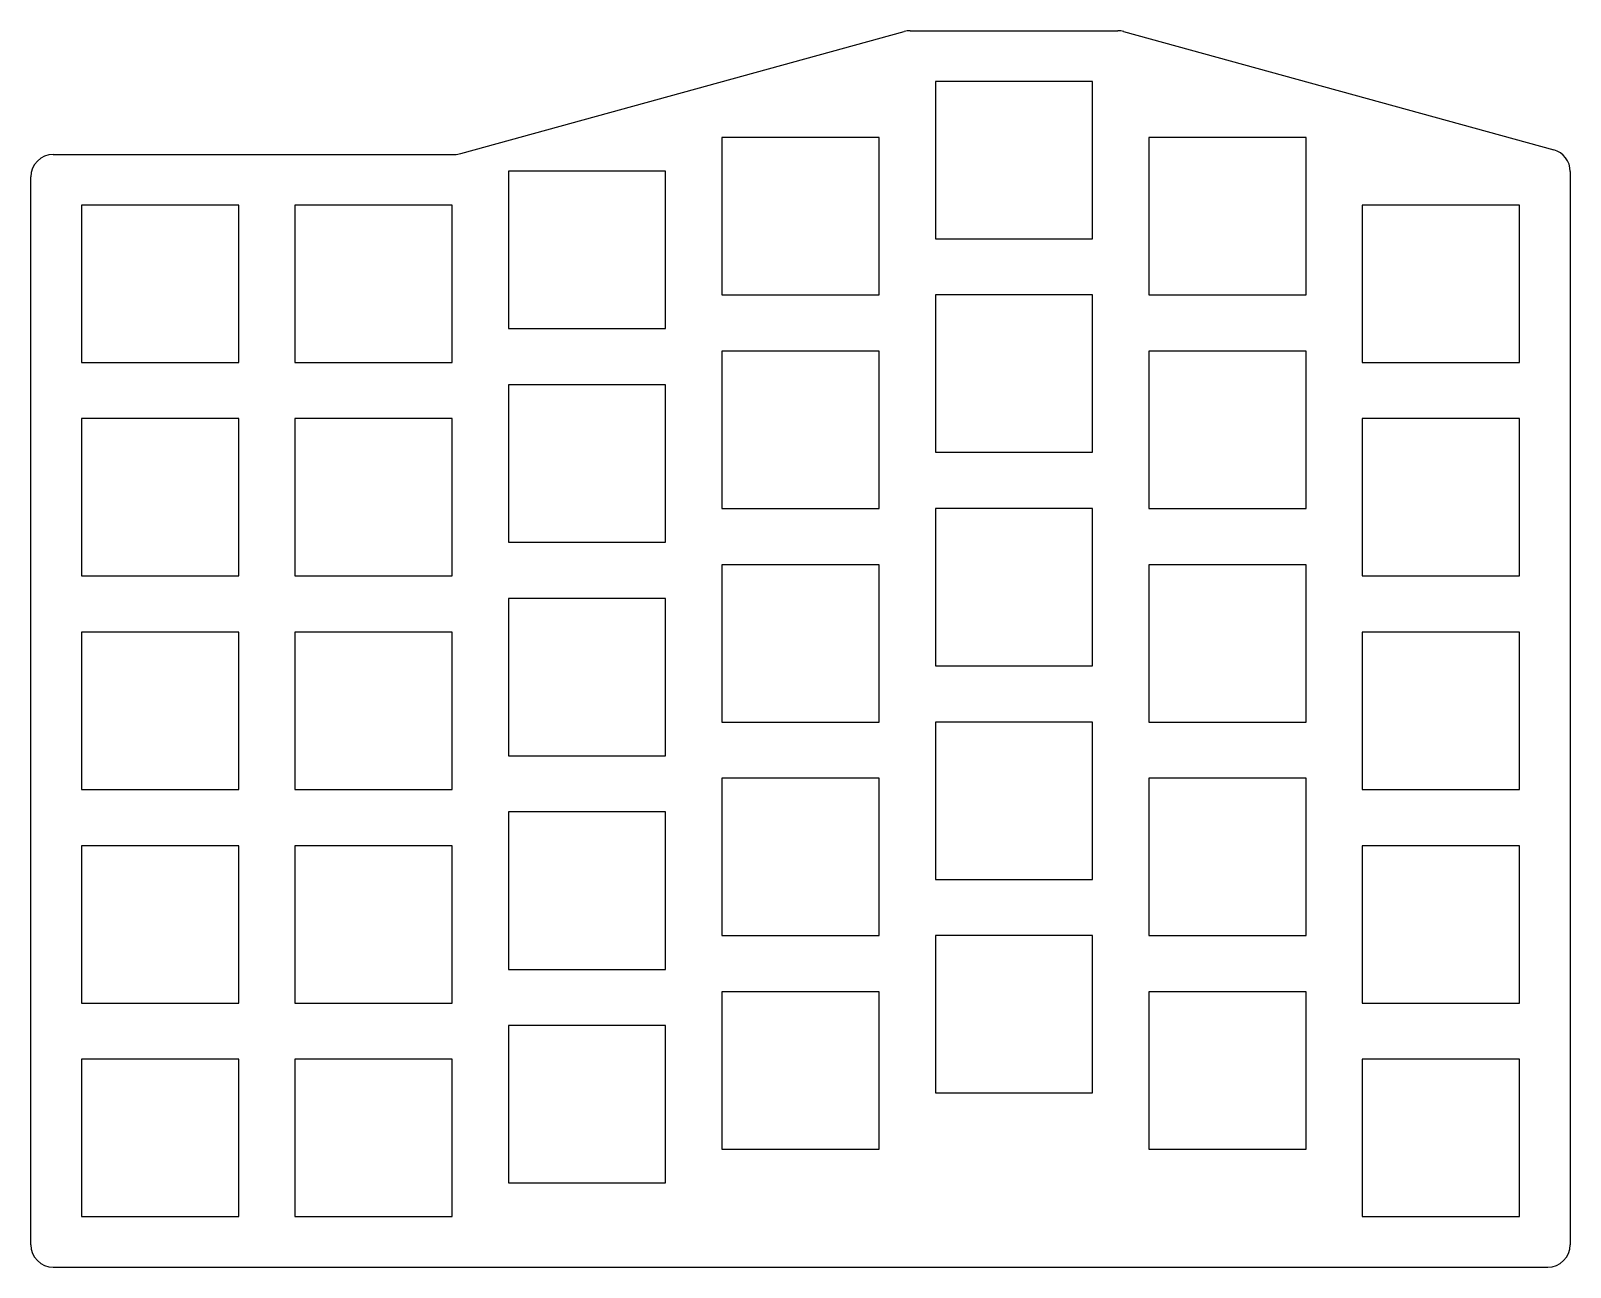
# Model space of a CAD drawing. Header units: millimetres. Extents: x 88 to 226, y -212 to -102.
import ezdxf

# ---------------------------------------------------------------- set-up
doc = ezdxf.new("R2010")
doc.units = ezdxf.units.MM

msp = doc.modelspace()

# ---------------------------------------------------------------- linework, layer by layer
at = {"linetype": 'CONTINUOUS'}
for p, q in [((126.76, -112.43), (166.24, -101.57)), ((166.77, -101.5), (185.23, -101.5)), ((185.76, -101.57), (224.03, -112.1)), ((183, -106), (169, -106)), ((169, -106), (169, -120)), ((183, -120), (183, -106)), ((164, -111), (150, -111)), ((150, -111), (150, -125)), ((164, -125), (164, -111)), ((202, -111), (188, -111)), ((188, -111), (188, -125)), ((202, -125), (202, -111)), ((90.5, -112.5), (126.23, -112.5)), ((88.5, -209.5), (88.5, -114.5)), ((145, -114), (131, -114)), ((131, -114), (131, -128)), ((145, -128), (145, -114)), ((225.5, -114.02), (225.5, -209.5)), ((107, -117), (93, -117)), ((93, -117), (93, -131)), ((107, -131), (107, -117)), ((126, -117), (112, -117)), ((112, -117), (112, -131)), ((126, -131), (126, -117)), ((221, -117), (207, -117)), ((207, -117), (207, -131)), ((221, -131), (221, -117)), ((169, -120), (183, -120)), ((150, -125), (164, -125)), ((183, -125), (169, -125)), ((169, -125), (169, -139)), ((183, -139), (183, -125)), ((188, -125), (202, -125)), ((131, -128), (145, -128)), ((164, -130), (150, -130)), ((150, -130), (150, -144)), ((164, -144), (164, -130)), ((202, -130), (188, -130)), ((188, -130), (188, -144)), ((202, -144), (202, -130)), ((93, -131), (107, -131)), ((112, -131), (126, -131)), ((207, -131), (221, -131)), ((145, -133), (131, -133)), ((131, -133), (131, -147)), ((145, -147), (145, -133)), ((107, -136), (93, -136)), ((93, -136), (93, -150)), ((107, -150), (107, -136)), ((126, -136), (112, -136)), ((112, -136), (112, -150)), ((126, -150), (126, -136)), ((221, -136), (207, -136)), ((207, -136), (207, -150)), ((221, -150), (221, -136)), ((169, -139), (183, -139)), ((150, -144), (164, -144)), ((183, -144), (169, -144)), ((169, -144), (169, -158)), ((183, -158), (183, -144)), ((188, -144), (202, -144)), ((131, -147), (145, -147)), ((164, -149), (150, -149)), ((150, -149), (150, -163)), ((164, -163), (164, -149)), ((202, -149), (188, -149)), ((188, -149), (188, -163)), ((202, -163), (202, -149)), ((93, -150), (107, -150)), ((112, -150), (126, -150)), ((207, -150), (221, -150)), ((145, -152), (131, -152)), ((131, -152), (131, -166)), ((145, -166), (145, -152)), ((107, -155), (93, -155)), ((93, -155), (93, -169)), ((107, -169), (107, -155)), ((126, -155), (112, -155)), ((112, -155), (112, -169)), ((126, -169), (126, -155)), ((221, -155), (207, -155)), ((207, -155), (207, -169)), ((221, -169), (221, -155)), ((169, -158), (183, -158)), ((150, -163), (164, -163)), ((183, -163), (169, -163)), ((169, -163), (169, -177)), ((183, -177), (183, -163)), ((188, -163), (202, -163)), ((131, -166), (145, -166)), ((164, -168), (150, -168)), ((150, -168), (150, -182)), ((164, -182), (164, -168)), ((202, -168), (188, -168)), ((188, -168), (188, -182)), ((202, -182), (202, -168)), ((93, -169), (107, -169)), ((112, -169), (126, -169)), ((207, -169), (221, -169)), ((145, -171), (131, -171)), ((131, -171), (131, -185)), ((145, -185), (145, -171)), ((107, -174), (93, -174)), ((93, -174), (93, -188)), ((107, -188), (107, -174)), ((126, -174), (112, -174)), ((112, -174), (112, -188)), ((126, -188), (126, -174)), ((221, -174), (207, -174)), ((207, -174), (207, -188)), ((221, -188), (221, -174)), ((169, -177), (183, -177)), ((150, -182), (164, -182)), ((183, -182), (169, -182)), ((169, -182), (169, -196)), ((183, -196), (183, -182)), ((188, -182), (202, -182)), ((131, -185), (145, -185)), ((164, -187), (150, -187)), ((150, -187), (150, -201)), ((164, -201), (164, -187)), ((202, -187), (188, -187)), ((188, -187), (188, -201)), ((202, -201), (202, -187)), ((93, -188), (107, -188)), ((112, -188), (126, -188)), ((207, -188), (221, -188)), ((145, -190), (131, -190)), ((131, -190), (131, -204)), ((145, -204), (145, -190)), ((107, -193), (93, -193)), ((93, -193), (93, -207)), ((107, -207), (107, -193)), ((126, -193), (112, -193)), ((112, -193), (112, -207)), ((126, -207), (126, -193)), ((221, -193), (207, -193)), ((207, -193), (207, -207)), ((221, -207), (221, -193)), ((169, -196), (183, -196)), ((150, -201), (164, -201)), ((188, -201), (202, -201)), ((131, -204), (145, -204)), ((93, -207), (107, -207)), ((112, -207), (126, -207)), ((207, -207), (221, -207)), ((90.5, -211.5), (223.5, -211.5))]:
    msp.add_line(p, q, dxfattribs=at)
for centre, start, end in [((166.77, -103.5), 90, 105.3763), ((185.23, -103.5), 74.6237, 90), ((223.5, -114.02), 0, 74.6237), ((90.5, -114.5), 90, 180), ((126.23, -110.5), 270, 285.3763), ((90.5, -209.5), 180, 270), ((223.5, -209.5), 270, 0)]:
    msp.add_arc(centre, 2, start, end, dxfattribs=at)

doc.saveas('drawing.dxf')
